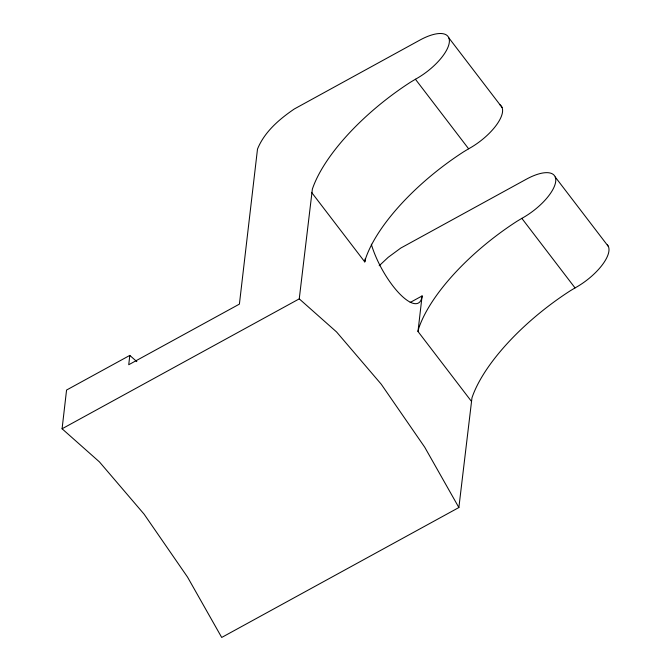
<?xml version="1.0" encoding="UTF-8"?>
<svg xmlns="http://www.w3.org/2000/svg" width="671" height="671" viewBox="0 0 671 671"><rect width="100%" height="100%" fill="white"/><g stroke="black" fill="none" stroke-linecap="round" stroke-linejoin="round"><path stroke-width="1.01" d="M607.372 244.848A38.163 15.19 -37.4 0 1 575.039 287.918L570.182 290.837A135.005 53.73 -37.4 0 0 471.973 397.811L458.872 507.536L221.707 637.45L187.536 577.094L144.089 514.145L99.409 461.874L62.084 428.777L66.563 390.044L129.813 355.404L136.809 361.61M129.813 355.404L128.731 364.739L239.404 304.114L257.496 149.088C264.475 131.843 279.304 119.195 294.326 108.97L419.954 40.059A38.188 15.198 -37.4 0 1 449.31 42.332A38.188 15.198 -37.4 0 1 415.424 79.245L410.56 82.164A135.005 53.73 -37.4 0 0 312.359 189.13L299.249 298.863L62.084 428.777M311.57 192.359L364.781 261.925L365.133 258.872M471.193 401.04L417.991 331.482L422.101 295.936A47.733 15.718 61.3 0 1 399.958 294.133A47.733 15.718 61.3 0 1 371.306 244.194M364.781 261.925L365.561 258.687A135.005 53.73 -37.4 0 1 463.77 151.721L468.626 148.803A38.188 15.198 -37.4 0 0 499.417 104.416M417.991 331.482L418.771 328.253A135.005 53.73 -37.4 0 1 516.972 221.279L521.837 218.36A38.163 15.19 -37.4 0 0 555.705 181.464A38.163 15.19 -37.4 0 0 526.366 179.199L400.738 248.085L388.199 257.32L379.19 265.758M410.182 302.462L422.101 295.936M299.249 298.863L336.574 331.96L381.254 384.231L424.709 447.18L458.872 507.536M448.824 37.853L502.025 107.41M555.219 176.985L608.421 246.542M415.424 79.245L468.626 148.803M521.837 218.36L575.039 287.918"/></g></svg>
